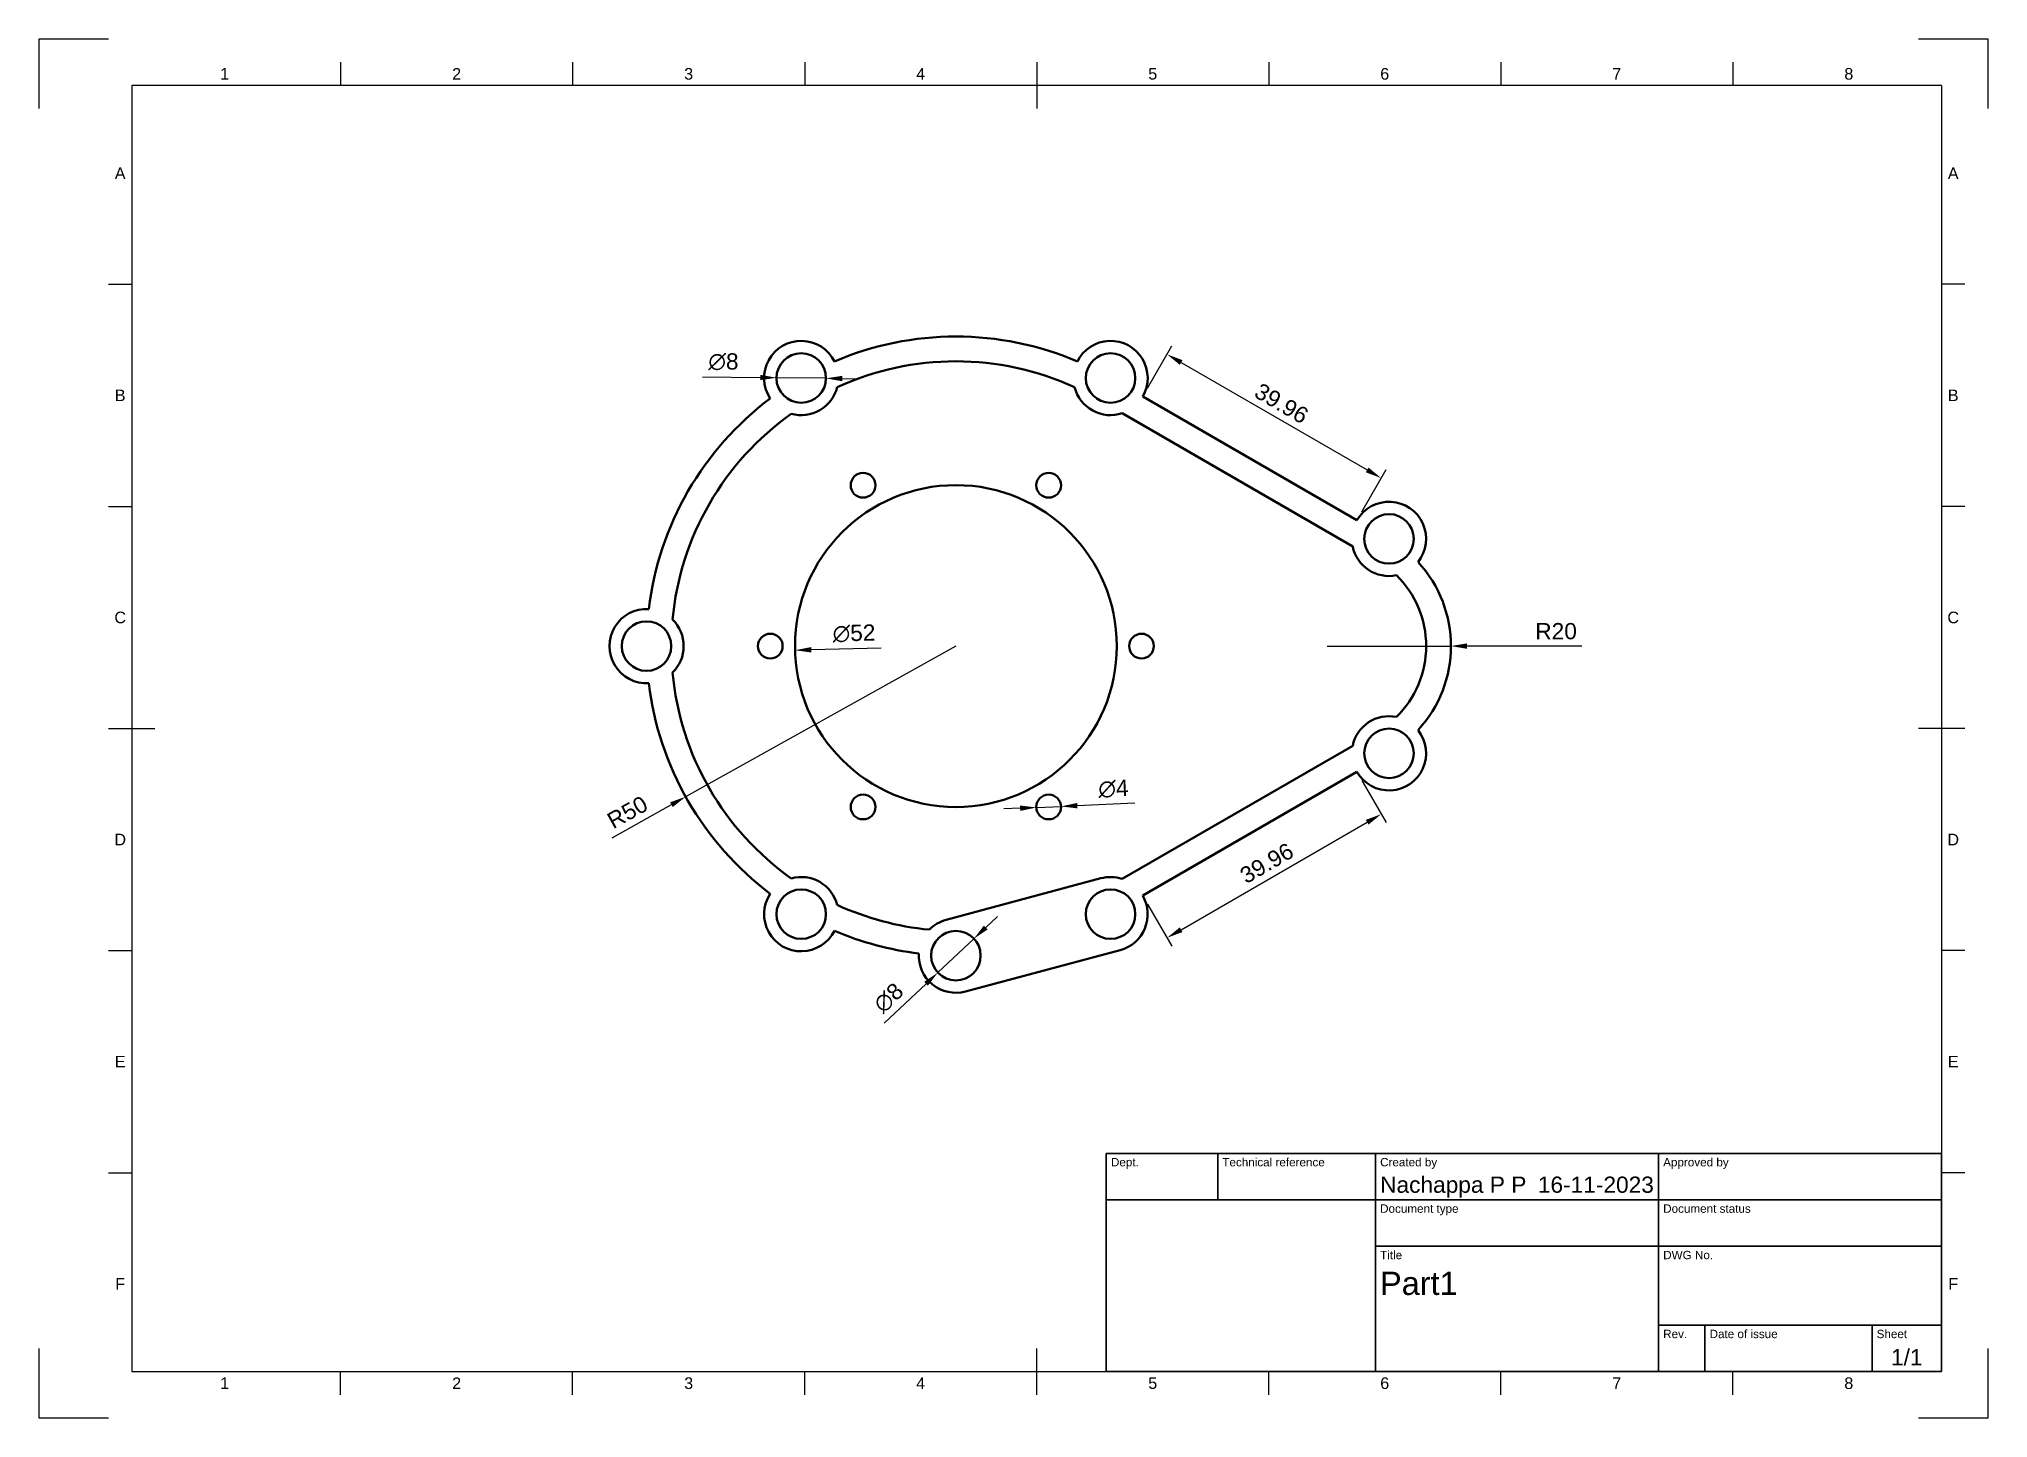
# Model space of a CAD drawing. Header units: millimetres. Extents: x 0 to 420, y 0 to 297.
import ezdxf
from ezdxf.enums import TextEntityAlignment as Align

# ---------------------------------------------------------------- set-up
doc = ezdxf.new("R2010")
doc.units = ezdxf.units.MM
doc.header["$LTSCALE"] = 0.75
for name, color, linetype, lineweight in [('BORDER', 7, 'Continuous', 25), ('FD_Dimensions', 7, 'Continuous', 25), ('TITLEBLOCK', 7, 'Continuous', 35), ('Visible', 7, 'Continuous', 50)]:
    doc.layers.add(name, color=color, linetype=linetype, lineweight=lineweight)
doc.styles.add('FusionTitle', font='arial.ttf')
doc.styles.get("Standard").update_dxf_attribs({"font": 'arial.ttf'})
doc.dimstyles.new('Dim-ISO-25', dxfattribs={"dimtxt": 3.5, "dimasz": 3.5, "dimexe": 2.1, "dimexo": 2.1, "dimgap": 1.4, "dimtad": 1, "dimzin": 12, "dimdsep": 46, "dimtxsty": 'Standard', "dimcen": 0, "dimazin": 3, "dimtp": 0.1, "dimtm": 0.1, "dimtfac": 0.714286, "dimtmove": 0, "dimatfit": 3, "dimfxl": 1, "dimtzin": 12, "dimarcsym": 0})

# ---------------------------------------------------------------- blocks, each defined once
blk = doc.blocks.new('ISO_A3_SHEET')
at = {"layer": 'BORDER'}
for p, q in [((65, 292), (65, 287)), ((115, 292), (115, 287)), ((165, 292), (165, 287)), ((215, 292), (215, 282)), ((265, 292), (265, 287)), ((315, 292), (315, 287)), ((365, 292), (365, 287)), ((410, 287), (20, 287)), ((20, 287), (20, 10)), ((410, 287), (410, 10)), ((15, 244.16666), (20, 244.16666)), ((415, 244.16666), (410, 244.16666)), ((15, 196.33333), (20, 196.33333)), ((415, 196.33333), (410, 196.33333)), ((15, 148.5), (25, 148.5)), ((415, 148.5), (405, 148.5)), ((15, 100.66667), (20, 100.66667)), ((415, 100.66667), (410, 100.66667)), ((15, 52.83334), (20, 52.83334)), ((415, 52.83334), (410, 52.83334)), ((215, 5), (215, 15)), ((20, 10), (410, 10)), ((65, 5), (65, 10)), ((115, 5), (115, 10)), ((165, 5), (165, 10)), ((265, 5), (265, 10)), ((315, 5), (315, 10)), ((365, 5), (365, 10))]:
    blk.add_line(p, q, dxfattribs=at)
at = {"layer": 'Defpoints'}
for p, q in [((15, 297), (0, 297)), ((0, 297), (0, 282)), ((420, 297), (405, 297)), ((420, 282), (420, 297)), ((0, 15), (0, 0)), ((420, 0), (420, 15)), ((0, 0), (15, 0)), ((405, 0), (420, 0))]:
    blk.add_line(p, q, dxfattribs=at)
at = {"layer": 'BORDER', "style": 'FusionTitle'}
for s, p in [('1', (40, 289.5)), ('2', (90, 289.5)), ('3', (140, 289.5)), ('4', (190, 289.5)), ('5', (240, 289.5)), ('6', (290, 289.5)), ('7', (340, 289.5)), ('8', (390, 289.5)), ('A', (17.5, 268.08333)), ('A', (412.5, 268.08333)), ('B', (17.5, 220.25)), ('B', (412.5, 220.25)), ('C', (17.5, 172.41667)), ('C', (412.5, 172.41667)), ('D', (17.5, 124.58334)), ('D', (412.5, 124.58334)), ('E', (17.5, 76.75001)), ('E', (412.5, 76.75001)), ('F', (17.5, 28.91668)), ('F', (412.5, 28.91668)), ('1', (40, 7.5)), ('2', (90, 7.5)), ('3', (140, 7.5)), ('4', (190, 7.5)), ('5', (240, 7.5)), ('6', (290, 7.5)), ('7', (340, 7.5)), ('8', (390, 7.5))]:
    blk.add_text(s, height=2.5, dxfattribs=at).set_placement(p, align=Align.MIDDLE)
blk = doc.blocks.new('ISO_TITLEBLOCK')
at = {"layer": 'TITLEBLOCK'}
for p, q in [((0, 47), (-180, 47)), ((-180, 47), (-180, 0)), ((-156, 37), (-156, 47)), ((-122, 0), (-122, 47)), ((-61, 0), (-61, 47)), ((0, 0), (0, 47)), ((-180, 37), (0, 37)), ((-122, 27), (0, 27)), ((-61, 10), (0, 10)), ((-51, 0), (-51, 10)), ((-15, 0), (-15, 10)), ((-180, 0), (0, 0))]:
    blk.add_line(p, q, dxfattribs=at)
at = {"layer": 'TITLEBLOCK', "style": 'FusionTitle'}
for s, p in [('Dept.', (-179, 46)), ('Technical reference', (-155, 46)), ('Created by', (-121, 46)), ('Approved by', (-60, 46)), ('Document type', (-121, 36)), ('Document status', (-60, 36)), ('Title', (-121, 26)), ('DWG No.', (-60, 26)), ('Rev.', (-60, 9)), ('Date of issue', (-50, 9)), ('Sheet', (-14, 9))]:
    blk.add_text(s, height=1.8, dxfattribs=at).set_placement(p, align=Align.TOP_LEFT)
for tag, height, p in [('DEPT', 3.5, (-179, 42)), ('TECHNICAL_REFERENCE', 3.5, (-155, 42)), ('CREATED_BY', 3.5, (-121, 42)), ('APPROVED_BY', 3.5, (-60, 42)), ('DOCUMENT_TYPE', 3.5, (-121, 32)), ('DOCUMENT_STATUS', 3.5, (-60, 32)), ('TITLE_1', 5, (-121, 21.5)), ('TITLE_2', 5, (-121, 14)), ('TITLE_3', 5, (-121, 6.5)), ('DATE_OF_ISSUE', 3.5, (-50, 5))]:
    blk.add_attdef(tag, text='', height=height, dxfattribs=at).set_placement(p, align=Align.TOP_LEFT)
for tag, p in [('CREATED_DATE', (-62, 42)), ('APPROVED_DATE', (-0.99, 42))]:
    blk.add_attdef(tag, text='', height=3.5, dxfattribs=at).set_placement(p, align=Align.TOP_RIGHT)
for tag, height, p in [('DRAWING_NUMBER', 5, (-30.5, 19.75)), ('REV', 3.5, (-56, 4.85)), ('SHEET', 3.5, (-7.5, 4.85))]:
    blk.add_attdef(tag, text='', height=height, dxfattribs=at).set_placement(p, align=Align.TOP_CENTER)
blk = doc.blocks.new('*D12')
at = {"layer": 'Defpoints', "color": 0, "transparency": 16777216}
for p in [(237.847644, 219.982087), (289.241238, 202.434338), (283.991238, 193.341071)]:
    blk.add_point(p, dxfattribs=at)
at = {"layer": 'FD_Dimensions', "color": 0, "lineweight": -2, "transparency": 16777216}
for p, q in [((238.897644, 221.80074), (244.147644, 230.894007)), ((246.128733, 227.325354), (286.210149, 204.184338)), ((285.041238, 195.159724), (290.291238, 204.252991))]:
    blk.add_line(p, q, dxfattribs=at)
at = {"layer": 'FD_Dimensions', "color": 0, "transparency": 16777216}
for points in [[(246.4204, 227.830535), (245.837066, 226.820172), (243.097644, 229.075354)], [(286.501815, 204.689519), (285.918482, 203.679156), (289.241238, 202.434338)]]:
    blk.add_solid(points, dxfattribs=at)
at = {"layer": 'FD_Dimensions', "color": 0, "transparency": 16777216, "insert": (267.76354, 218.515907), "char_height": 3.5, "attachment_point": 5, "rotation": 329.99998843}
blk.add_mtext('39.96', dxfattribs=at)
blk = doc.blocks.new('*D13')
at = {"layer": 'Defpoints', "color": 0, "transparency": 16777216}
for p in [(277.586108, 166.24706), (304.252774, 166.250911)]:
    blk.add_point(p, dxfattribs=at)
at = {"layer": 'FD_Dimensions', "color": 0, "lineweight": -2, "transparency": 16777216}
for p, q in [((277.586108, 166.24706), (304.252774, 166.250911)), ((332.496786, 166.254989), (307.752774, 166.251416))]:
    blk.add_line(p, q, dxfattribs=at)
at = {"layer": 'FD_Dimensions', "color": 0, "transparency": 16777216}
blk.add_solid([(307.75269, 166.83475), (307.752858, 165.668083), (304.252774, 166.250911)], dxfattribs=at)
at = {"layer": 'FD_Dimensions', "color": 0, "transparency": 16777216, "insert": (326.920678, 169.44119), "char_height": 3.5, "attachment_point": 5, "rotation": 0.00825059}
blk.add_mtext('R20', dxfattribs=at)
blk = doc.blocks.new('*D14')
at = {"layer": 'Defpoints', "color": 0, "transparency": 16777216}
for p in [(158.919838, 224.047136), (169.585711, 223.917038)]:
    blk.add_point(p, dxfattribs=at)
at = {"layer": 'FD_Dimensions', "color": 0, "lineweight": -2, "transparency": 16777216}
for p, q in [((143.011539, 224.241181), (155.420098, 224.089825)), ((169.585711, 223.917038), (158.919838, 224.047136)), ((173.08545, 223.874349), (176.58519, 223.83166))]:
    blk.add_line(p, q, dxfattribs=at)
at = {"layer": 'FD_Dimensions', "color": 0, "transparency": 16777216}
for points in [[(155.427213, 224.673115), (155.412983, 223.506535), (158.919838, 224.047136)], [(173.092565, 224.457639), (173.078336, 223.291059), (169.585711, 223.917038)]]:
    blk.add_solid(points, dxfattribs=at)
at = {"layer": 'FD_Dimensions', "color": 0, "transparency": 16777216, "insert": (147.506014, 227.471494), "char_height": 3.5, "attachment_point": 5, "rotation": 359.30114632}
blk.add_mtext('∅8', dxfattribs=at)
blk = doc.blocks.new('*D15')
at = {"layer": 'Defpoints', "color": 0, "transparency": 16777216}
for p in [(162.930779, 165.360494), (232.241436, 167.133626)]:
    blk.add_point(p, dxfattribs=at)
at = {"layer": 'FD_Dimensions', "color": 0, "lineweight": -2, "transparency": 16777216}
blk.add_line((181.510512, 165.835808), (166.429635, 165.450003), dxfattribs=at)
at = {"layer": 'FD_Dimensions', "color": 0, "transparency": 16777216}
blk.add_solid([(166.414716, 166.033146), (166.444553, 164.866861), (162.930779, 165.360494)], dxfattribs=at)
at = {"layer": 'FD_Dimensions', "color": 0, "transparency": 16777216, "insert": (175.635493, 168.971477), "char_height": 3.5, "attachment_point": 5, "rotation": 1.46544194}
blk.add_mtext('∅52', dxfattribs=at)
blk = doc.blocks.new('*D16')
at = {"layer": 'Defpoints', "color": 0, "transparency": 16777216}
for p in [(214.922062, 131.487841), (220.250153, 131.724246)]:
    blk.add_point(p, dxfattribs=at)
at = {"layer": 'FD_Dimensions', "color": 0, "lineweight": -2, "transparency": 16777216}
for p, q in [((211.425502, 131.3327), (207.928942, 131.17756)), ((214.922062, 131.487841), (220.250153, 131.724246)), ((236.122532, 132.428497), (223.746713, 131.879387))]:
    blk.add_line(p, q, dxfattribs=at)
at = {"layer": 'FD_Dimensions', "color": 0, "transparency": 16777216}
for points in [[(211.399645, 131.91546), (211.451359, 130.74994), (214.922062, 131.487841)], [(223.720856, 132.462147), (223.77257, 131.296627), (220.250153, 131.724246)]]:
    blk.add_solid(points, dxfattribs=at)
at = {"layer": 'FD_Dimensions', "color": 0, "transparency": 16777216, "insert": (231.537296, 135.513175), "char_height": 3.5, "attachment_point": 5, "rotation": 2.54052543}
blk.add_mtext('∅4', dxfattribs=at)
blk = doc.blocks.new('*D17')
at = {"layer": 'Defpoints', "color": 0, "transparency": 16777216}
for p in [(201.470576, 103.23489), (193.701639, 95.925896)]:
    blk.add_point(p, dxfattribs=at)
at = {"layer": 'FD_Dimensions', "color": 0, "lineweight": -2, "transparency": 16777216}
for p, q in [((204.019759, 105.633154), (206.568941, 108.031418)), ((201.470576, 103.23489), (193.701639, 95.925896)), ((182.114161, 85.02443), (191.152457, 93.527633))]:
    blk.add_line(p, q, dxfattribs=at)
at = {"layer": 'FD_Dimensions', "color": 0, "transparency": 16777216}
for points in [[(203.620048, 106.058018), (204.419469, 105.20829), (201.470576, 103.23489)], [(190.752746, 93.952496), (191.552167, 93.102769), (193.701639, 95.925896)]]:
    blk.add_solid(points, dxfattribs=at)
at = {"layer": 'FD_Dimensions', "color": 0, "transparency": 16777216, "insert": (183.107851, 90.46941), "char_height": 3.5, "attachment_point": 5, "rotation": 43.25275538}
blk.add_mtext('∅8', dxfattribs=at)
blk = doc.blocks.new('*D18')
at = {"layer": 'Defpoints', "color": 0, "transparency": 16777216}
for p in [(197.586108, 166.24706), (139.348414, 133.799941)]:
    blk.add_point(p, dxfattribs=at)
at = {"layer": 'FD_Dimensions', "color": 0, "lineweight": -2, "transparency": 16777216}
for p, q in [((197.586108, 166.24706), (139.348414, 133.799941)), ((123.49207, 124.965582), (136.290935, 132.096467))]:
    blk.add_line(p, q, dxfattribs=at)
at = {"layer": 'FD_Dimensions', "color": 0, "transparency": 16777216}
blk.add_solid([(136.007023, 132.606047), (136.574848, 131.586887), (139.348414, 133.799941)], dxfattribs=at)
at = {"layer": 'FD_Dimensions', "color": 0, "transparency": 16777216, "insert": (126.811626, 130.463345), "char_height": 3.5, "attachment_point": 5, "rotation": 29.12437883}
blk.add_mtext('R50', dxfattribs=at)
blk = doc.blocks.new('*D19')
at = {"layer": 'Defpoints', "color": 0, "transparency": 16777216}
for p in [(283.991238, 139.153049), (289.241238, 130.059782), (237.847644, 112.512033)]:
    blk.add_point(p, dxfattribs=at)
at = {"layer": 'FD_Dimensions', "color": 0, "lineweight": -2, "transparency": 16777216}
for p, q in [((285.041238, 137.334396), (290.291238, 128.241129)), ((246.128733, 105.168766), (286.210149, 128.309782)), ((238.897644, 110.69338), (244.147644, 101.600113))]:
    blk.add_line(p, q, dxfattribs=at)
at = {"layer": 'FD_Dimensions', "color": 0, "transparency": 16777216}
for points in [[(285.918482, 128.814964), (286.501815, 127.804601), (289.241238, 130.059782)], [(245.837066, 105.673948), (246.4204, 104.663585), (243.097644, 103.418766)]]:
    blk.add_solid(points, dxfattribs=at)
at = {"layer": 'FD_Dimensions', "color": 0, "transparency": 16777216, "insert": (264.575341, 119.500336), "char_height": 3.5, "attachment_point": 5, "rotation": 30.00001157}
blk.add_mtext('39.96', dxfattribs=at)

msp = doc.modelspace()

# ---------------------------------------------------------------- linework, layer by layer
at = {"layer": 'Visible', "extrusion": (0, 1, 0)}
for p, q in [((237.847644, 219.982087), (283.991238, 193.341071)), ((233.416752, 216.381861), (283.088796, 187.703693)), ((283.088796, 144.790427), (233.416752, 116.112259)), ((283.991238, 139.153049), (237.847644, 112.512033)), ((228.848889, 116.23944), (195.515555, 107.3078)), ((199.65666, 91.852987), (232.989993, 100.784626))]:
    msp.add_line(p, q, dxfattribs=at)
at = {"layer": 'Visible', "extrusion": (1e-16, 0, -1)}
for centre, radius in [((-164.252774, 223.982087), 5.333333), ((-230.919441, 223.982087), 5.333333), ((-177.586108, 200.888076), 2.666667), ((-217.586108, 200.888076), 2.666667), ((-197.586108, 166.24706), 34.666667), ((-290.919441, 189.341071), 5.333333), ((-130.919441, 166.24706), 5.333333), ((-157.586108, 166.24706), 2.666667), ((-237.586108, 166.24706), 2.666667), ((-290.919441, 143.153049), 5.333333), ((-177.586108, 131.606044), 2.666667), ((-217.586108, 131.606044), 2.666667), ((-164.252774, 108.512033), 5.333333), ((-230.919441, 108.512033), 5.333333), ((-197.586108, 99.580393), 5.333333)]:
    msp.add_circle(centre, radius, dxfattribs=at)
at = {"layer": 'Visible'}
for centre, start, end in [((164.252774, 223.982087), 26.560187, 213.439813), ((230.919441, 223.982087), 330, 153.439813), ((164.252774, 223.982087), 254.427004, 345.572996), ((230.919441, 223.982087), 194.427004, 288.189685), ((290.919441, 189.341071), 321.373073, 150), ((290.919441, 189.341071), 191.810315, 281.409622), ((130.919441, 166.24706), 86.560187, 273.439813), ((130.919441, 166.24706), 314.427004, 45.572996), ((290.919441, 143.153049), 78.590378, 168.189685), ((290.919441, 143.153049), 210, 38.626927), ((164.252774, 108.512033), 14.427004, 105.572996), ((230.919441, 108.512033), 71.810315, 105), ((164.252774, 108.512033), 146.560187, 333.439813), ((230.919441, 108.512033), 285, 30), ((197.586108, 99.580393), 105, 135.572996), ((197.586108, 99.580393), 176.560187, 285)]:
    msp.add_arc(centre, 8, start, end, dxfattribs=at)
at = {"layer": 'Visible', "extrusion": (1e-16, 0, -1)}
for centre, radius, start, end in [((-197.586108, 166.24706), 66.666667, 66.879626, 113.120374), ((-197.586108, 166.24706), 61.333333, 65.344797, 114.655203), ((-197.586108, 166.24706), 66.666667, 6.879626, 53.120374), ((-197.586108, 166.24706), 61.333333, 5.344797, 54.655203), ((-277.586108, 166.24706), 21.333333, 134.361512, 225.638488), ((-277.586108, 166.24706), 26.666667, 137.253853, 222.746147), ((-197.586108, 166.24706), 61.333333, 305.344797, 354.655203), ((-197.586108, 166.24706), 66.666667, 306.879626, 353.120374), ((-197.586108, 166.24706), 61.333333, 275.344797, 294.655203), ((-197.586108, 166.24706), 66.666667, 276.879626, 293.120374)]:
    msp.add_arc(centre, radius, start, end, dxfattribs=at)

# ---------------------------------------------------------------- block references
at = {"layer": 'BORDER'}
msp.add_blockref('ISO_A3_SHEET', (0, 0), dxfattribs=at)
at = {"layer": 'TITLEBLOCK'}
msp.add_blockref('ISO_TITLEBLOCK', (410, 10), dxfattribs=at).add_auto_attribs({'CREATED_DATE': '16-11-2023', 'SHEET': '1/1', 'TITLE_1': 'Part1', 'CREATED_BY': 'Nachappa P P'})

# ---------------------------------------------------------------- dimensions: what is measured, and where the dimension line sits
at = {"layer": 'FD_Dimensions'}
for p1, p2, picture, middle in [((169.585711, 223.917038), (158.919838, 224.047136), '*D14', (147.465949, 224.186847)), ((232.241436, 167.133626), (162.930779, 165.360494), '*D15', (175.719501, 165.68766)), ((214.922062, 131.487841), (220.250153, 131.724246), '*D16', (231.682902, 132.231513))]:
    dim = msp.add_diameter_dim_2p(p1=p1, p2=p2, dimstyle='Dim-ISO-25', override={"dimlfac": 0.75, "dimclrd": 0, "dimclre": 0}, dxfattribs=at)
    dim.commit()
    dim.dimension.update_dxf_attribs({"geometry": picture, "text_midpoint": middle, "dimtype": 163})
for p1, p2, distance, picture, middle in [((237.847644, 219.982087), (283.991238, 193.341071), 10.5, '*D12', (267.76354, 218.515907)), ((237.847644, 112.512033), (283.991238, 139.153049), -10.5, '*D19', (264.575341, 119.500336))]:
    dim = msp.add_aligned_dim(p1=p1, p2=p2, distance=distance, dimstyle='Dim-ISO-25', override={"dimlfac": 0.75, "dimclrd": 0, "dimclre": 0}, dxfattribs=at)
    dim.commit()
    dim.dimension.update_dxf_attribs({"geometry": picture, "text_midpoint": middle})
dim = msp.add_radius_dim(center=(277.586108, 166.24706), mpoint=(304.252774, 166.250911), dimstyle='Dim-ISO-25', override={"dimlfac": 0.75, "dimse1": 1, "dimclrd": 0, "dimclre": 0}, dxfattribs=at)
dim.commit()
dim.dimension.update_dxf_attribs({"geometry": '*D13', "text_midpoint": (326.921138, 166.254184), "dimtype": 164})
dim = msp.add_radius_dim(center=(197.586108, 166.24706), mpoint=(139.348414, 133.799941), dimstyle='Dim-ISO-25', override={"dimlfac": 0.75, "dimse1": 1, "dimclrd": 0, "dimclre": 0}, dxfattribs=at)
dim.commit()
dim.dimension.update_dxf_attribs({"geometry": '*D18', "text_midpoint": (126.811626, 130.463345)})
dim = msp.add_diameter_dim_2p(p1=(201.470576, 103.23489), p2=(193.701639, 95.925896), dimstyle='Dim-ISO-25', override={"dimlfac": 0.75, "dimclrd": 0, "dimclre": 0}, dxfattribs=at)
dim.commit()
dim.dimension.update_dxf_attribs({"geometry": '*D17', "text_midpoint": (183.107851, 90.46941)})

doc.saveas('drawing.dxf')
